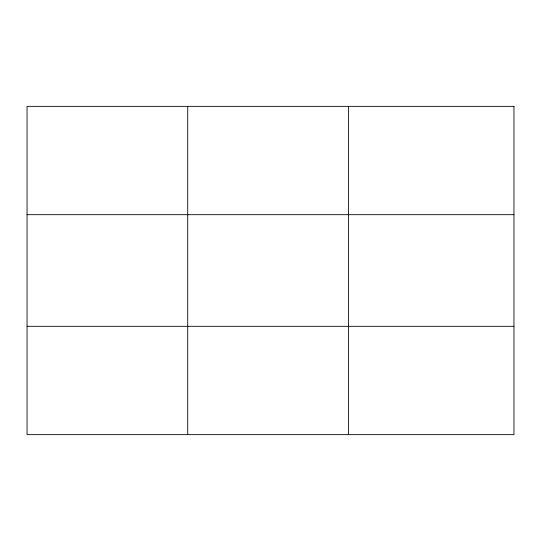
<?xml version="1.0" encoding="UTF-8"?>
<svg xmlns="http://www.w3.org/2000/svg" width="541" height="541" viewBox="0 0 541 541"><rect width="100%" height="100%" fill="white"/><g stroke="black" fill="none" stroke-linecap="round" stroke-linejoin="round"><path stroke-width="0.81" d="M187.727 106.354L187.727 434.646M348.404 106.354L348.404 434.646M27.05 214.689L513.95 214.689M27.05 326.311L513.95 326.311M513.95 106.354L513.95 434.646L27.05 434.646L27.05 106.354L513.95 106.354"/></g></svg>
